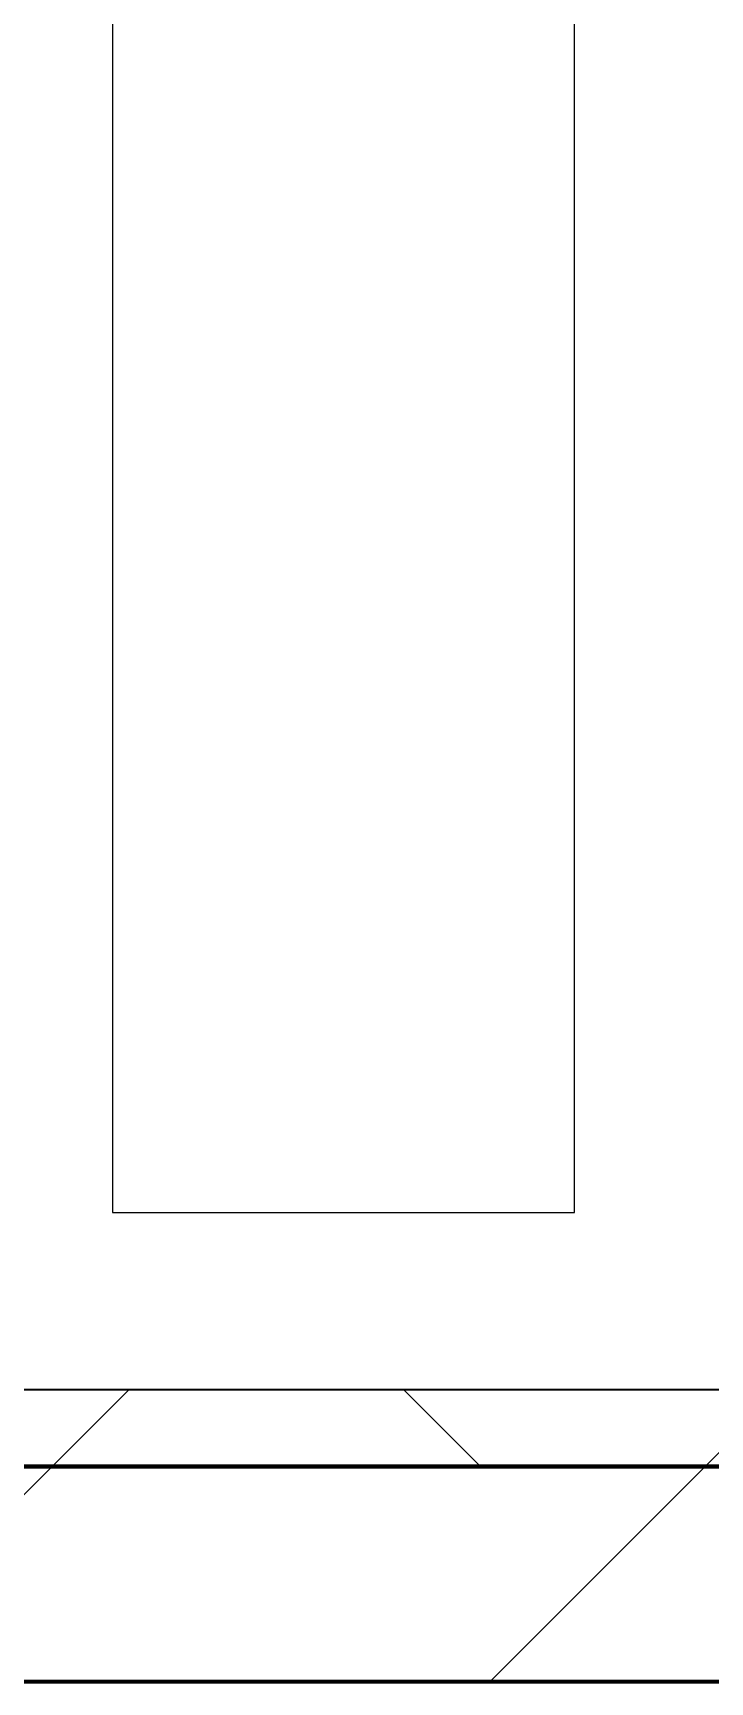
# Model space of a CAD drawing. Header units: millimetres. Extents: x -726012 to -647389, y -20772 to 18805.
# Drawn here: x -713976 to -713536, y -3461 to -2390 of the extents above; entities that cross this region are included whole.
import ezdxf
from ezdxf.xclip import XClip

# ---------------------------------------------------------------- set-up
doc = ezdxf.new("R2010")
doc.units = ezdxf.units.MM
doc.header["$XCLIPFRAME"] = 0
doc.layers.add('000 - WIPEOUT', color=250, linetype='Continuous')
doc.layers.add('A11_ALU.SOLID SHEET', color=2, linetype='Continuous')
for name, color, linetype, lineweight in [('A-GLAZ-CURT', 2, 'Continuous', 9), ('A-WALL', 5, 'Continuous', 35), ('A-WALL-FNSH', 2, 'Continuous', 35), ('A-WALL-PATT', 1, 'Continuous', 35)]:
    doc.layers.add(name, color=color, linetype=linetype, lineweight=lineweight)

# ---------------------------------------------------------------- blocks, each defined once
blk = doc.blocks.new('PPLS-PP19_Custom Tile Pattern - Custom Tile Pattern-V138-4233-01 ENLARGED MULTI-PURPOSE LEVEL - REFLECTED CEILING PLAN - SHEET 4')
at = {"layer": 'A-GLAZ-CURT'}
for p, q in [((-300, 0), (300, 0)), ((300, 0), (-300, 0)), ((196, 0), (213.3, 0)), ((213.3, 0), (196, 0)), ((230.1, 0), (300, 0)), ((-300, -50), (300, -50)), ((300, -50), (-300, -50))]:
    blk.add_line(p, q, dxfattribs=at)
for points, knots in [([(27.9, 0), (29.1, 0), (33.4, 0), (48.4, 0), (71.9, 0), (97.4, 0), (110.9, 0), (116.1, 0)], [-147.777612, -147.777612, -147.777612, -147.777612, -135.792042, -118.513713, -97.899267, -63.759246, -47.927874, -47.927874, -47.927874, -47.927874]), ([(136.4, 0), (121.7, 0), (86.9, 0), (51.2, 0), (31.2, 0)], [-106.750556, -106.750556, -106.750556, -106.750556, -59.610984, 0, 0, 0, 0]), ([(116.6, 0), (112.9, 0), (98.3, 0), (76.9, 0), (57.8, 0), (46.5, 0), (41.2, 0), (36, 0), (35.5, 0), (35.5, 0)], [-417.832122, -417.832122, -417.832122, -417.832122, -401.860199, -357.622665, -341.267687, -334.000314, -326.15566, -319.318397, -317.489778, -317.489778, -317.489778, -317.489778]), ([(36.3, 0), (37.8, 0), (48.8, 0), (64.8, 0), (95.9, 0), (124.5, 0), (132.4, 0), (134.6, 0)], [-314.598523, -314.598523, -314.598523, -314.598523, -305.899624, -287.17622, -249.500363, -194.761443, -152.241002, -152.241002, -152.241002, -152.241002]), ([(114.4, 0), (114.2, 0), (112.1, 0), (105.4, 0), (92.4, 0), (85.6, 0), (74.4, 0), (62.3, 0), (54.1, 0), (49.8, 0), (48.2, 0)], [-8148.58938, -8148.58938, -8148.58938, -8148.58938, -8105.191388, -7723.759874, -7531.75727, -7135.649961, -6924.452779, -6738.82075, -6548.303034, -6444.665055, -6444.665055, -6444.665055, -6444.665055]), ([(48.9, 0), (60.7, 0), (91.1, 0), (120.6, 0), (138.3, 0), (138.5, 0)], [-382.965103, -382.965103, -382.965103, -382.965103, -346.313304, -291.370682, -290.5735, -290.5735, -290.5735, -290.5735]), ([(94.4, 0), (94.4, 0), (94.6, 0), (99.1, 0), (109, 0), (120.8, 0), (139.9, 0), (163.3, 0), (185.2, 0), (193.6, 0), (194.7, 0), (194.8, 0)], [-2348.345796, -2348.345796, -2348.345796, -2348.345796, -2310.419338, -2233.599744, -2052.234781, -1843.028543, -1530.39897, -1095.004608, -529.74427, -295.064701, -265.121568, -265.121568, -265.121568, -265.121568]), ([(116.5, 0), (115.7, 0), (113.6, 0), (112, 0), (105.7, 0), (105.2, 0), (105.2, 0)], [-9316.454479, -9316.454479, -9316.454479, -9316.454479, -9220.200448, -9012.77275, -8966.157302, -8929.495943, -8929.495943, -8929.495943, -8929.495943]), ([(105.3, 0), (105.5, 0), (111, 0), (112.7, 0), (113.6, 0)], [-8920.561005, -8920.561005, -8920.561005, -8920.561005, -8814.835624, -8577.462505, -8577.462505, -8577.462505, -8577.462505]), ([(116.5, 0), (119.3, 0), (123.5, 0), (128.6, 0), (128.9, 0)], [-47.470628, -47.470628, -47.470628, -47.470628, -39.050993, -35.895543, -35.895543, -35.895543, -35.895543]), ([(168.4, 0), (167.7, 0), (162.5, 0), (148.8, 0), (126, 0), (116.6, 0)], [-543.375029, -543.375029, -543.375029, -543.375029, -530.793311, -458.593899, -417.916945, -417.916945, -417.916945, -417.916945]), ([(129, 0), (129, 0), (124.4, 0), (122.4, 0), (118.8, 0), (117.1, 0)], [-35.386604, -35.386604, -35.386604, -35.386604, -31.430235, -22.807238, -15.975958, -15.975958, -15.975958, -15.975958]), ([(157.9, 0), (156.8, 0), (151.7, 0), (143.3, 0), (134, 0), (126.2, 0), (120.8, 0), (118.3, 0), (117.4, 0)], [-10292.955006, -10292.955006, -10292.955006, -10292.955006, -10098.273015, -9847.788484, -9677.714971, -9567.007022, -9453.21225, -9349.434131, -9349.434131, -9349.434131, -9349.434131]), ([(128.6, 0), (128.8, 0), (130.2, 0), (139.3, 0), (152.7, 0), (161.2, 0), (162.2, 0), (162.8, 0)], [-633.326174, -633.326174, -633.326174, -633.326174, -627.736123, -618.981161, -602.094757, -592.980799, -581.414464, -581.414464, -581.414464, -581.414464]), ([(137.1, 0), (136, 0), (133.6, 0), (129.9, 0), (129.1, 0)], [-670.405967, -670.405967, -670.405967, -670.405967, -651.020627, -640.742133, -640.742133, -640.742133, -640.742133]), ([(193.8, 0), (193.3, 0), (190.1, 0), (183.1, 0), (171, 0), (161.9, 0), (161.3, 0), (158.4, 0), (157.9, 0), (157.8, 0)], [-11665.349007, -11665.349007, -11665.349007, -11665.349007, -11565.880756, -11105.624034, -10839.086983, -10768.332124, -10666.779182, -10580.760289, -10550.278881, -10550.278881, -10550.278881, -10550.278881]), ([(253.2, 0), (236.5, 0), (205.5, 0), (177.4, 0), (159.3, 0), (158.3, 0), (158.3, 0)], [-238.327997, -238.327997, -238.327997, -238.327997, -187.987675, -143.776725, -129.632772, -123.352749, -123.352749, -123.352749, -123.352749]), ([(159.1, 0), (159.1, 0), (160.8, 0), (165.2, 0), (174.2, 0), (186, 0), (208.8, 0), (219.4, 0), (230.1, 0)], [-115.643202, -115.643202, -115.643202, -115.643202, -114.681583, -87.660824, -65.295536, -41.623857, -24.459831, 0, 0, 0, 0]), ([(162.8, 0), (165.4, 0), (170.9, 0), (172.6, 0), (172.6, 0)], [-111.264224, -111.264224, -111.264224, -111.264224, -56.742688, -19.085662, -19.085662, -19.085662, -19.085662]), ([(247.1, 0), (246.8, 0), (245, 0), (238.3, 0), (226.6, 0), (221.1, 0), (200.3, 0), (183, 0), (174.3, 0), (169.7, 0), (169, 0)], [-9649.085549, -9649.085549, -9649.085549, -9649.085549, -9581.591397, -9406.094246, -9221.510254, -9016.44624, -8717.832359, -8253.978395, -8152.463617, -8069.855175, -8069.855175, -8069.855175, -8069.855175]), ([(215.2, 0), (214.6, 0), (210.5, 0), (204, 0), (187.5, 0), (175.3, 0), (169.5, 0)], [-203.825446, -203.825446, -203.825446, -203.825446, -198.527383, -184.406837, -162.427601, -142.916156, -142.916156, -142.916156, -142.916156]), ([(171.5, 0), (176.5, 0), (193.2, 0), (201.7, 0), (208.8, 0), (213.9, 0), (242, 0), (266.7, 0), (281.7, 0), (291.7, 0), (296.5, 0), (297.9, 0), (298.1, 0)], [-7971.819559, -7971.819559, -7971.819559, -7971.819559, -7784.112253, -7606.717214, -7289.299508, -7042.621073, -6582.165592, -6068.460911, -5766.029927, -5566.724884, -5280.360606, -5199.253518, -5199.253518, -5199.253518, -5199.253518]), ([(172.1, 0), (177.7, 0), (187.9, 0), (201.1, 0), (207.5, 0), (214, 0), (215.1, 0)], [-255.364076, -255.364076, -255.364076, -255.364076, -237.955587, -223.92608, -215.862851, -208.75215, -208.75215, -208.75215, -208.75215]), ([(252.4, 0), (242.6, 0), (228.3, 0), (219.9, 0), (219, 0)], [-11692.795444, -11692.795444, -11692.795444, -11692.795444, -11162.864862, -10856.732305, -10856.732305, -10856.732305, -10856.732305]), ([(219.9, 0), (220.9, 0), (227.8, 0), (242.1, 0), (246.5, 0), (247, 0)], [-10670.940496, -10670.940496, -10670.940496, -10670.940496, -10511.382485, -9925.173265, -9834.877357, -9834.877357, -9834.877357, -9834.877357]), ([(300, 0), (288.2, 0), (272.5, 0), (256.9, 0), (253.2, 0)], [-12528.858583, -12528.858583, -12528.858583, -12528.858583, -11905.454923, -11708.147693, -11708.147693, -11708.147693, -11708.147693]), ([(300, 0), (286.5, 0), (271.2, 0), (255.8, 0), (253.9, 0)], [-285.253232, -285.253232, -285.253232, -285.253232, -244.693688, -238.995951, -238.995951, -238.995951, -238.995951]), ([(284.8, 0), (284.8, 0), (285.1, 0), (287.5, 0), (293.6, 0), (297.8, 0), (300, 0)], [-4110.630118, -4110.630118, -4110.630118, -4110.630118, -4053.389046, -3959.664717, -3862.421465, -3746.95702, -3746.95702, -3746.95702, -3746.95702]), ([(297.4, 0), (295.8, 0), (291.6, 0), (285.4, 0), (284.9, 0)], [-4803.172655, -4803.172655, -4803.172655, -4803.172655, -4358.271401, -4143.037883, -4143.037883, -4143.037883, -4143.037883])]:
    blk.add_open_spline(points, degree=3, knots=knots, dxfattribs=at)
for points in [[(116.6, 0), (112.6, 0), (108, 0), (103.1, 0)], [(168.7, 0), (168.7, 0), (169.8, 0), (171.5, 0)], [(195.1, 0), (194.9, 0), (194.4, 0), (193.8, 0)]]:
    blk.add_open_spline(points, degree=3, dxfattribs=at)
blk = doc.blocks.new('PPLS-PP19_Custom Tile Pattern - Custom Tile Pattern-V139-4233-01 ENLARGED MULTI-PURPOSE LEVEL - REFLECTED CEILING PLAN - SHEET 4')
at = {"layer": 'A-GLAZ-CURT'}
for p, q in [((-300, 0), (300, 0)), ((300, 0), (-300, 0)), ((-293.1, 0), (-275.8, 0)), ((-275.8, 0), (-293.1, 0)), ((-222.3, 0), (-211.1, 0)), ((-211.1, 0), (-222.3, 0)), ((-210.1, 0), (-205, 0)), ((-205, 0), (-210.1, 0)), ((-300, -50), (300, -50)), ((300, -50), (-300, -50))]:
    blk.add_line(p, q, dxfattribs=at)
at = {"layer": 'A-GLAZ-CURT', "flags": 128}
for points in [[(-300, 0), (-291.6, 0), (-283.3, 0), (-275.2, 0), (-267.3, 0), (-259.5, 0), (-251.8, 0), (-244.2, 0), (-236.7, 0), (-229.4, 0), (-222.1, 0), (-214.8, 0), (-207.7, 0), (-200.8, 0), (-194, 0), (-187.5, 0), (-181.4, 0), (-175.6, 0), (-170.3, 0), (-165.6, 0), (-162, 0), (-159.5, 0), (-157.5, 0), (-154.5, 0), (-149.4, 0), (-141.8, 0)], [(-210.1, 0), (-215.7, 0), (-222.6, 0), (-229.7, 0), (-237, 0), (-244.4, 0), (-252, 0), (-259.7, 0), (-267.5, 0), (-275.5, 0), (-283.6, 0), (-291.7, 0), (-300, 0)], [(-125.2, 0), (-128.5, 0), (-134.2, 0), (-140, 0), (-145.5, 0), (-150.6, 0), (-155.5, 0), (-160.3, 0), (-164.9, 0), (-169.6, 0), (-174.5, 0), (-179.5, 0), (-184.8, 0), (-190.4, 0), (-196.4, 0), (-202.6, 0), (-209, 0)], [(-141.8, 0), (-132.8, 0), (-126.1, 0)]]:
    blk.add_lwpolyline(points, dxfattribs=at)
at = {"layer": 'A-GLAZ-CURT'}
for points, knots in [([(-300, 0), (-284.7, 0), (-252.1, 0), (-224.4, 0), (-210.6, 0)], [-5323.127839, -5323.127839, -5323.127839, -5323.127839, -4502.809032, -3548.751892, -3548.751892, -3548.751892, -3548.751892]), ([(-142.2, 0), (-163.4, 0), (-206.1, 0), (-262.6, 0), (-294.5, 0), (-300, 0)], [-16926.731542, -16926.731542, -16926.731542, -16926.731542, -15131.813646, -13729.592194, -13439.944408, -13439.944408, -13439.944408, -13439.944408]), ([(-210.1, 0), (-219.1, 0), (-233.5, 0), (-255.2, 0), (-262.6, 0), (-264.9, 0), (-265.4, 0)], [-1322.972971, -1322.972971, -1322.972971, -1322.972971, -858.079193, -543.655514, -208.940337, 0, 0, 0, 0]), ([(-258.6, 0), (-257.9, 0), (-254.3, 0), (-241.2, 0), (-226, 0), (-215.4, 0), (-211.4, 0), (-210.8, 0)], [-5722.54675, -5722.54675, -5722.54675, -5722.54675, -5657.471696, -5413.335975, -5017.494783, -4832.723979, -4800.794254, -4800.794254, -4800.794254, -4800.794254]), ([(-133.8, 0), (-135.5, 0), (-137.8, 0), (-149.3, 0), (-162, 0), (-177.9, 0), (-199.5, 0), (-216.6, 0), (-231.3, 0), (-233.5, 0), (-234, 0)], [-2731.647847, -2731.647847, -2731.647847, -2731.647847, -2418.507304, -2308.929706, -2113.765672, -1763.376603, -1422.553702, -978.033455, -846.069444, -682.911962, -682.911962, -682.911962, -682.911962]), ([(-233.5, 0), (-233.4, 0), (-232.4, 0), (-230.7, 0), (-225.3, 0), (-223.6, 0)], [-455.274641, -455.274641, -455.274641, -455.274641, -440.605512, -119.536984, 0, 0, 0, 0]), ([(-223.6, 0), (-219.4, 0), (-206.2, 0), (-188.6, 0), (-169, 0), (-154.4, 0), (-145.1, 0), (-141.8, 0)], [-5463.295695, -5463.295695, -5463.295695, -5463.295695, -5161.076232, -4739.070012, -4465.409639, -4149.119819, -3963.464551, -3963.464551, -3963.464551, -3963.464551]), ([(-210.1, 0), (-198, 0), (-164, 0), (-130, 0), (-110.8, 0), (-99.5, 0), (-91.5, 0)], [-3537.957922, -3537.957922, -3537.957922, -3537.957922, -2700.551212, -1002.059161, -460.363443, 0, 0, 0, 0]), ([(-210.1, 0), (-207.8, 0), (-199.4, 0), (-185.8, 0), (-171.8, 0), (-158.7, 0), (-157.2, 0)], [-4788.484178, -4788.484178, -4788.484178, -4788.484178, -4666.091899, -4349.945572, -4000.813434, -3840.635403, -3840.635403, -3840.635403, -3840.635403]), ([(-141.8, 0), (-143, 0), (-147.7, 0), (-147.7, 0), (-158.7, 0), (-174, 0), (-185.6, 0), (-200.1, 0), (-208.4, 0), (-209.8, 0)], [-3052.968826, -3052.968826, -3052.968826, -3052.968826, -2919.378265, -2477.344047, -2237.412286, -2029.680487, -1755.085331, -1400.429864, -1328.219744, -1328.219744, -1328.219744, -1328.219744]), ([(-152.3, 0), (-151, 0), (-148.2, 0), (-144.7, 0), (-142, 0)], [-3494.978217, -3494.978217, -3494.978217, -3494.978217, -3371.022232, -3264.540092, -3264.540092, -3264.540092, -3264.540092]), ([(-141.9, 0), (-144.2, 0), (-148.2, 0), (-150, 0), (-150.6, 0)], [-5423.218241, -5423.218241, -5423.218241, -5423.218241, -5298.784692, -5196.16478, -5196.16478, -5196.16478, -5196.16478]), ([(-150.3, 0), (-150.1, 0), (-148, 0), (-145.4, 0), (-141.9, 0)], [-4948.728362, -4948.728362, -4948.728362, -4948.728362, -4883.323924, -4494.800455, -4494.800455, -4494.800455, -4494.800455]), ([(-26.8, 0), (-27.8, 0), (-36.2, 0), (-53.5, 0), (-78.2, 0), (-110.9, 0), (-130.5, 0), (-147.7, 0), (-149.1, 0)], [-8718.362214, -8718.362214, -8718.362214, -8718.362214, -8532.293389, -8073.216054, -7508.296369, -7004.680444, -6449.282163, -6277.220794, -6277.220794, -6277.220794, -6277.220794]), ([(-148.2, 0), (-146.9, 0), (-144.3, 0), (-142.4, 0), (-141.8, 0)], [-6162.058746, -6162.058746, -6162.058746, -6162.058746, -6017.569127, -5931.656957, -5931.656957, -5931.656957, -5931.656957]), ([(-86.2, 0), (-91.4, 0), (-104.1, 0), (-122.6, 0), (-139, 0), (-146.1, 0), (-146.9, 0)], [-1681.3698, -1681.3698, -1681.3698, -1681.3698, -1374.161226, -945.742622, -741.901385, -489.130243, -489.130243, -489.130243, -489.130243]), ([(-146.7, 0), (-146.6, 0), (-145.5, 0), (-135.7, 0), (-128.3, 0), (-125.2, 0)], [-420.34245, -420.34245, -420.34245, -420.34245, -406.956646, -290.263673, 0, 0, 0, 0]), ([(-74.5, 0), (-76.8, 0), (-92.4, 0), (-116.2, 0), (-139.4, 0), (-141.8, 0)], [-19348.111496, -19348.111496, -19348.111496, -19348.111496, -18935.241197, -17136.203329, -16937.249683, -16937.249683, -16937.249683, -16937.249683]), ([(-141.7, 0), (-139, 0), (-136.9, 0), (-133.9, 0), (-128.8, 0), (-126.5, 0)], [-5928.486305, -5928.486305, -5928.486305, -5928.486305, -5560.701257, -5364.112219, -5231.017328, -5231.017328, -5231.017328, -5231.017328]), ([(-140.8, 0), (-139, 0), (-133.9, 0), (-127.3, 0), (-124.2, 0), (-123.4, 0), (-123.3, 0)], [-3945.713557, -3945.713557, -3945.713557, -3945.713557, -3839.893365, -3647.167523, -3488.92562, -3439.852845, -3439.852845, -3439.852845, -3439.852845]), ([(-118.8, 0), (-121.9, 0), (-126.3, 0), (-134.5, 0), (-139.5, 0), (-140.7, 0)], [-5938.474035, -5938.474035, -5938.474035, -5938.474035, -5700.061948, -5508.838257, -5443.601199, -5443.601199, -5443.601199, -5443.601199]), ([(-140.7, 0), (-140.6, 0), (-136.6, 0), (-127.3, 0), (-107.3, 0), (-90.4, 0), (-75.3, 0), (-68.4, 0), (-65.1, 0), (-63.6, 0)], [-4453.855526, -4453.855526, -4453.855526, -4453.855526, -4440.880425, -4054.690705, -3793.097032, -3402.597032, -3144.956779, -3050.982048, -2969.237017, -2969.237017, -2969.237017, -2969.237017]), ([(-127.4, 0), (-131.6, 0), (-133.2, 0), (-134.1, 0), (-134.1, 0)], [-8540.990293, -8540.990293, -8540.990293, -8540.990293, -8266.114998, -8246.473386, -8246.473386, -8246.473386, -8246.473386]), ([(-134.1, 0), (-133.3, 0), (-130.3, 0), (-117.3, 0), (-92, 0), (-74, 0), (-62.7, 0), (-60.4, 0), (-60, 0)], [-7657.439573, -7657.439573, -7657.439573, -7657.439573, -7293.749979, -6839.55839, -6236.997189, -5713.340575, -5140.470607, -5006.787413, -5006.787413, -5006.787413, -5006.787413]), ([(-120.1, 0), (-120.1, 0), (-120.2, 0), (-121.3, 0), (-129.2, 0), (-133.8, 0)], [-2933.992132, -2933.992132, -2933.992132, -2933.992132, -2920.575025, -2840.280255, -2731.647847, -2731.647847, -2731.647847, -2731.647847]), ([(-113.4, 0), (-113.4, 0), (-114, 0), (-119.7, 0), (-125.4, 0), (-127, 0), (-127.4, 0)], [-328.499627, -328.499627, -328.499627, -328.499627, -282.672656, -98.539552, -24.539552, 0, 0, 0, 0]), ([(-126.5, 0), (-122.4, 0), (-108.7, 0), (-86.7, 0), (-63.4, 0), (-54.4, 0), (-48.5, 0), (-30.8, 0), (-18, 0), (8.6, 0), (15, 0), (22.9, 0), (31, 0), (39, 0), (51.2, 0), (58.7, 0), (61.3, 0), (61.5, 0)], [-5231.017328, -5231.017328, -5231.017328, -5231.017328, -4994.692869, -4542.524482, -4008.285538, -3689.699207, -3546.54457, -3315.260113, -2864.387349, -2439.246196, -2084.094819, -1956.422387, -1818.904206, -1645.594513, -1443.202566, -1228.752106, -1120.932285, -1120.932285, -1120.932285, -1120.932285]), ([(-125.2, 0), (-124.9, 0), (-122, 0), (-113, 0), (-98.9, 0), (-85.3, 0), (-71.7, 0), (-65.9, 0), (-65.1, 0)], [-3362.7396, -3362.7396, -3362.7396, -3362.7396, -3342.215224, -3074.362186, -2902.289527, -2605.247022, -2322.099534, -2241.8264, -2241.8264, -2241.8264, -2241.8264]), ([(-122.1, 0), (-122, 0), (-121.7, 0), (-121.2, 0), (-120.9, 0)], [-3136.336417, -3136.336417, -3136.336417, -3136.336417, -3110.304437, -3035.164275, -3035.164275, -3035.164275, -3035.164275]), ([(-36.3, 0), (-36.4, 0), (-37.3, 0), (-45, 0), (-46.1, 0), (-60.6, 0), (-81.2, 0), (-99.5, 0), (-114, 0), (-117.3, 0), (-118.8, 0)], [-1855.773136, -1855.773136, -1855.773136, -1855.773136, -1810.870157, -1672.078046, -1405.135169, -1060.00838, -740.068933, -229.489605, -116.330425, 0, 0, 0, 0]), ([(-117.7, 0), (-117.2, 0), (-114.8, 0), (-113.4, 0), (-113.4, 0)], [-821.249067, -821.249067, -821.249067, -821.249067, -394.672656, -330.879064, -330.879064, -330.879064, -330.879064]), ([(-73.8, 0), (-77, 0), (-89.8, 0), (-107.6, 0), (-116.6, 0), (-117.6, 0)], [-2463.7472, -2463.7472, -2463.7472, -2463.7472, -2193.204658, -1433.981041, -985.49888, -985.49888, -985.49888, -985.49888]), ([(-115.8, 0), (-115, 0), (-110.4, 0), (-96.8, 0), (-71.3, 0), (-42.5, 0), (-12.8, 0), (4.2, 0), (9.6, 0), (10.1, 0), (10.2, 0)], [-5724.064692, -5724.064692, -5724.064692, -5724.064692, -5430.283136, -5103.229623, -4799.173296, -4065.652676, -3589.737505, -3285.047089, -3066.359526, -3044.715262, -3044.715262, -3044.715262, -3044.715262]), ([(-6, 0), (-6.7, 0), (-14.6, 0), (-25.6, 0), (-40, 0), (-56.2, 0), (-75.6, 0), (-94, 0), (-112, 0), (-114.9, 0), (-115.6, 0)], [-2557.56082, -2557.56082, -2557.56082, -2557.56082, -2518.50168, -2125.455881, -1792.521578, -1466.981642, -1208.454564, -789.402658, -501.969187, -243.577221, -243.577221, -243.577221, -243.577221]), ([(-91.5, 0), (-90.1, 0), (-84.7, 0), (-77.5, 0), (-73, 0), (-72.7, 0)], [-19832.387487, -19832.387487, -19832.387487, -19832.387487, -19753.885894, -19541.04734, -19483.683992, -19483.683992, -19483.683992, -19483.683992]), ([(-64, 0), (-64.1, 0), (-72.5, 0), (-80.6, 0), (-86.2, 0)], [-2171.769325, -2171.769325, -2171.769325, -2171.769325, -2007.031671, -1681.3698, -1681.3698, -1681.3698, -1681.3698]), ([(-74.2, 0), (-76, 0), (-79.3, 0), (-82.7, 0), (-83.3, 0), (-83.3, 0)], [-1822.886126, -1822.886126, -1822.886126, -1822.886126, -1646.621388, -1424.436217, -1393.971743, -1393.971743, -1393.971743, -1393.971743]), ([(-83.3, 0), (-83.3, 0), (-82.9, 0), (-78.5, 0), (-75.2, 0), (-73.4, 0)], [-1393.4169, -1393.4169, -1393.4169, -1393.4169, -1353.722004, -1274.333717, -1184.528349, -1184.528349, -1184.528349, -1184.528349]), ([(-29, 0), (-34, 0), (-43.7, 0), (-56.4, 0), (-67.7, 0), (-71.8, 0), (-73.5, 0)], [-2680.714891, -2680.714891, -2680.714891, -2680.714891, -2413.671296, -2161.752162, -2006.592567, -1844.264556, -1844.264556, -1844.264556, -1844.264556]), ([(-36.6, 0), (-36.6, 0), (-40.4, 0), (-44.3, 0), (-56.5, 0), (-69, 0), (-73.4, 0)], [-4069.478503, -4069.478503, -4069.478503, -4069.478503, -3858.647035, -3538.256648, -2842.901703, -2472.687956, -2472.687956, -2472.687956, -2472.687956]), ([(-73.2, 0), (-71.1, 0), (-61.5, 0), (-48.1, 0), (-36.5, 0), (-33.6, 0), (-29.9, 0), (-28.6, 0)], [-1179.514552, -1179.514552, -1179.514552, -1179.514552, -1073.56893, -651.549973, -296.515819, -83.513472, 0, 0, 0, 0]), ([(31.2, 0), (26, 0), (12, 0), (-16.9, 0), (-47.4, 0), (-65.8, 0), (-66.4, 0), (-66.4, 0)], [-4496.803627, -4496.803627, -4496.803627, -4496.803627, -4222.080604, -3745.412743, -2981.410125, -2542.574734, -2498.224237, -2498.224237, -2498.224237, -2498.224237]), ([(-66.4, 0), (-66.4, 0), (-63.6, 0), (-53.6, 0), (-34.4, 0), (-29.8, 0), (-29.2, 0)], [-2493.31794, -2493.31794, -2493.31794, -2493.31794, -2315.303971, -1809.437387, -963.711516, -666.19313, -666.19313, -666.19313, -666.19313]), ([(-63.6, 0), (-61.5, 0), (-57.4, 0), (-54.5, 0), (-45.2, 0), (-40.8, 0), (-40.5, 0), (-40.4, 0)], [-2969.237017, -2969.237017, -2969.237017, -2969.237017, -2851.217951, -2734.127174, -2474.780881, -2410.990208, -2350.645972, -2350.645972, -2350.645972, -2350.645972]), ([(-58.8, 0), (-58.4, 0), (-57.3, 0), (-54.2, 0), (-46.3, 0), (-42.6, 0), (-41.8, 0)], [-4859.52896, -4859.52896, -4859.52896, -4859.52896, -4680.891996, -4469.85053, -4321.566175, -4270.495146, -4270.495146, -4270.495146, -4270.495146])]:
    blk.add_open_spline(points, degree=3, knots=knots, dxfattribs=at)
for points in [[(-141.8, 0), (-140.9, 0), (-139.8, 0), (-138.6, 0)], [(-137.9, 0), (-139.2, 0), (-140.5, 0), (-141.7, 0)]]:
    blk.add_open_spline(points, degree=3, dxfattribs=at)
blk = doc.blocks.new('*U885')
at = {"layer": 'A-GLAZ-CURT'}
for name, p in [('PPLS-PP19_Custom Tile Pattern - Custom Tile Pattern-V138-4233-01 ENLARGED MULTI-PURPOSE LEVEL - REFLECTED CEILING PLAN - SHEET 4', (-37800, 4270.5)), ('PPLS-PP19_Custom Tile Pattern - Custom Tile Pattern-V139-4233-01 ENLARGED MULTI-PURPOSE LEVEL - REFLECTED CEILING PLAN - SHEET 4', (-37200, 4270.5))]:
    blk.add_blockref(name, p, dxfattribs=at)
blk = doc.blocks.new('*U1258')
at = {"color": 3}
blk.add_wipeout([(-900, 6550), (900, 6550), (900, 6250), (-900, 6250)], dxfattribs=at).dxf.layer = '000 - WIPEOUT'
at = {"layer": 'A11_ALU.SOLID SHEET', "color": 0, "linetype": 'ByBlock'}
blk.add_lwpolyline([(-900, 6250), (900, 6250), (900, 6550), (-900, 6550)], close=True, dxfattribs=at)
blk = doc.blocks.new('*U1287')
blk.add_lwpolyline([(21173.4, -580), (28210, -580), (28210, -6850), (45954.2, -6850), (45954.2, 600), (82995.1, 600), (83086.5, 650), (90052, 650), (90392, 990), (103159.2, 990), (103159.2, 4990), (21173.4, 4990), (21173.4, 3485.5), (21203.4, 3485.5), (21203.4, 925.5), (21173.4, 925.5), (21173.4, -580)])
at = {"layer": 'A11_ALU.SOLID SHEET', "color": 0, "linetype": 'ByBlock', "rotation": 90}
blk.add_blockref('*U1258', (37308.5, -5835), dxfattribs=at)

msp = doc.modelspace()

# ---------------------------------------------------------------- hatches: boundary and pattern name
at = {"layer": 'A-WALL-PATT', "lineweight": 9}
h = msp.add_hatch(dxfattribs=at)
h.set_pattern_fill('FP_3', color=256, style=0, pattern_type=2)
h.set_pattern_definition([(45, (0, 0), (-212.13203, 212.13203), []), (135, (0, 0), (-212.13203, -212.13203), [])])
h.paths.add_polyline_path([(-698728.2, -3320.9), (-698728.2, -3270.9), (-701451, -3270.9), (-701339.1, -3320.9), (-699206.3, -3320.9)])
h.paths.add_polyline_path([(-703169.5, -3320.9), (-701449.4, -3320.9), (-701561.4, -3270.9), (-705051, -3270.9), (-704939.1, -3320.9), (-703306.2, -3320.9)])
h.paths.add_polyline_path([(-706586.1, -3320.9), (-705049.4, -3320.9), (-705161.4, -3270.9), (-716522.4, -3270.9), (-716522.4, -3320.9), (-706722.7, -3320.9)])
h = msp.add_hatch(dxfattribs=at)
h.set_pattern_fill('FP_4', color=256, style=0, pattern_type=2)
h.set_pattern_definition([(45, (0, 0), (-212.13203, 212.13203), [])])
h.paths.add_polyline_path([(-698678.2, -3460.9), (-698678.2, -3320.9), (-701339.1, -3320.9), (-701288.7, -3343.5), (-701285, -3341.3), (-701279.8, -3341.3), (-701273.7, -3345.9), (-701272.7, -3350.6), (-701207.4, -3379.8), (-701225.7, -3420.9), (-701449.4, -3320.9), (-704939.1, -3320.9), (-704888.7, -3343.5), (-704885, -3341.3), (-704879.8, -3341.3), (-704873.7, -3345.9), (-704872.7, -3350.6), (-704807.4, -3379.8), (-704825.7, -3420.9), (-705049.4, -3320.9), (-716522.4, -3320.9), (-716522.4, -3460.9), (-699206.3, -3460.9)])

# ---------------------------------------------------------------- linework, layer by layer
at = {"layer": 'A-WALL', "color": 7, "lineweight": 70}
for p, q in [((-716472.4, -3320.9), (-705982.4, -3320.9)), ((-705982.4, -3320.9), (-716472.4, -3320.9)), ((-705982.4, -3460.9), (-716522.4, -3460.9))]:
    msp.add_line(p, q, dxfattribs=at)
at = {"layer": 'A-WALL-FNSH', "color": 250}
msp.add_line((-716522.4, -3270.9), (-705982.4, -3270.9), dxfattribs=at)

# ---------------------------------------------------------------- block references
msp.add_blockref('*U885', (-676282.4, -7541.4))

# ---------------------------------------------------------------- next in the draw order: block references
at = {"layer": 'A11_ALU.SOLID SHEET'}
ref = msp.add_blockref('*U1287', (-744682.4, 3579), dxfattribs=at)
XClip(ref).set_block_clipping_path([(22516.8245944298, -23612.0000696909), (92487.8891097467, 7199.9972603897)])

doc.saveas('drawing.dxf')
